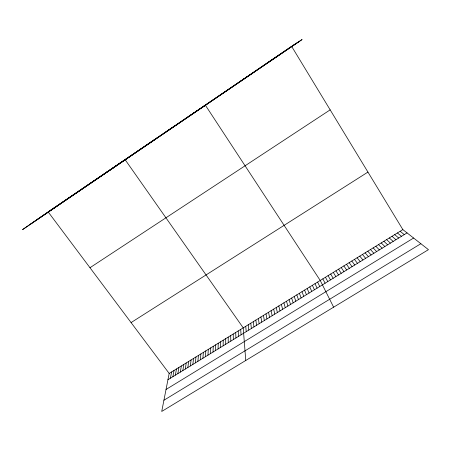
<?xml version="1.0" encoding="UTF-8"?>
<svg xmlns="http://www.w3.org/2000/svg" width="451" height="451" viewBox="0 0 451 451"><rect width="100%" height="100%" fill="white"/><g stroke="black" fill="none" stroke-linecap="round" stroke-linejoin="round"><path stroke-width="0.68" d="M223.16 345.816L223.194 340.189M220.612 347.377L220.702 341.723M218.075 348.939L218.216 343.25M215.533 350.495L215.736 344.778M213.002 352.051L213.255 346.306M210.47 353.607L210.78 347.828M207.939 355.157L208.311 349.35M205.414 356.707L205.836 350.867M202.894 358.257L203.373 352.389M200.379 359.802L200.909 353.905M197.865 361.347L198.451 355.416M195.351 362.892L195.993 356.927M192.842 364.431L193.541 358.438M190.339 365.97L191.089 359.949M187.836 367.503L188.642 361.454M185.338 369.036L186.195 362.959M182.847 370.57L183.754 364.459M180.355 372.098L181.319 365.964M177.863 373.625L178.884 367.458M175.377 375.153L176.454 368.957M172.896 376.675L174.024 370.451M170.422 378.197L171.6 371.945M402.856 229.61L169.176 373.434L161.723 411.453L428.45 249.657L402.856 229.61L291.634 46.38L302.091 39.547L22.55 229.621L53.207 208.514M210.408 101.661L210.752 101.379M207.612 103.561L208.024 103.234M202.341 107.372L205.301 105.089L320.227 280.466L333.627 307.176M202.02 107.361L202.572 106.943M199.229 109.26L199.844 108.798M196.439 111.155L197.126 110.647M193.654 113.049L194.404 112.496M190.874 114.943L191.692 114.34M188.101 116.826L188.98 116.183M185.327 118.714L186.274 118.021M182.559 120.597L183.574 119.859M179.791 122.475L180.874 121.697M177.034 124.352L178.179 123.529M174.278 126.229L175.49 125.355M168.775 129.967L170.123 129.009M171.527 128.095L172.806 127.182M166.036 131.833L167.439 130.829M160.556 135.559L162.095 134.466M163.296 133.693L164.767 132.65M152.37 141.124L154.101 139.9M155.099 139.269L156.762 138.091M157.827 137.414L159.428 136.281M144.224 146.665L146.147 145.312M146.936 144.822L148.796 143.514M149.653 142.973L151.446 141.71M136.112 152.184L138.22 150.702M138.812 150.346L140.859 148.909M141.513 148.503L143.497 147.111M110.275 169.976L125.085 159.631L243.219 327.86L245.761 360.479M125.344 159.502L127.706 157.85M128.028 157.675L130.328 156.069M130.717 155.849L132.955 154.281M133.411 154.016L135.588 152.494M106.656 172.209L112.045 168.505M111.978 168.589L122.469 161.413M85.527 186.579L96.514 179.064M96.063 179.413L106.853 172.034M51.696 209.585L55.727 206.8M54.278 207.832L78.559 191.275M77.662 191.929L86.231 186.054M291.634 46.38L48.178 211.931L169.176 373.434M37.427 219.355L295.997 43.527M30.161 224.367L298.962 41.588M89.974 267.725L330.166 109.858M285.945 50.247L287.501 49.232M288.787 48.313L290.416 47.254M280.274 54.103L281.683 53.19M283.11 52.175L284.587 51.217M277.444 56.025L278.78 55.163M274.62 57.948L275.882 57.136M271.795 59.865L272.99 59.104M268.982 61.781L270.098 61.065M266.169 63.692L267.212 63.027M263.361 65.604L264.337 64.989M131.072 322.578L367.937 172.085M260.554 67.509L261.456 66.945M257.752 69.415L258.586 68.896M254.956 71.32L255.717 70.846M252.165 73.22L252.853 72.791M167.947 379.719L407.061 232.896M166.03 389.472L413.601 238.027M163.922 400.24L420.856 243.709M249.375 75.114L249.995 74.736M246.59 77.008L247.142 76.681M243.811 78.897L244.29 78.615M241.031 80.785L241.443 80.554M238.263 82.674L238.602 82.488M400.138 231.284L404.271 234.61M397.421 232.953L401.491 236.318M394.71 234.621L398.712 238.027M392.004 236.29L395.933 239.729M389.298 237.953L393.165 241.432M386.597 239.616L390.397 243.128M383.897 241.279L387.635 244.825M381.202 242.937L384.872 246.522M378.513 244.594L382.115 248.213M375.824 246.246L379.364 249.905M373.14 247.898L376.619 251.59M370.463 249.55L373.873 253.276M367.785 251.196L371.128 254.962M365.113 252.842L368.394 256.642M362.446 254.482L365.66 258.316M359.78 256.123L362.931 259.996M357.119 257.758L360.202 261.67M354.463 259.398L357.485 263.339M351.808 261.028L354.762 265.008M349.159 262.662L352.051 266.676M346.509 264.292L349.339 268.339M343.865 265.921L346.633 270.002M341.227 267.544L343.927 271.66M338.588 269.168L341.227 273.317M335.956 270.786L338.532 274.975M333.323 272.404L335.843 276.626M330.701 274.022L333.154 278.278M328.074 275.634L330.465 279.93M325.459 277.247L327.787 281.576M322.843 278.859L325.109 283.217M317.611 282.078L319.753 286.503M315.001 283.685L317.081 288.15M312.391 285.291L314.409 289.784M309.781 286.892L311.742 291.425M307.182 288.499L309.076 293.06M304.583 290.094L306.415 294.695M301.984 291.696L303.76 296.324M299.396 293.291L301.11 297.953M296.803 294.881L298.461 299.582M294.221 296.476L295.811 301.206M291.639 298.06L293.173 302.83M289.057 299.65L290.534 304.448M286.486 301.234L287.896 306.066M283.91 302.818L285.263 307.683M281.345 304.397L282.636 309.296M278.78 305.975L280.015 310.908M276.215 307.554L277.393 312.515M273.661 309.127L274.777 314.122M271.102 310.7L272.162 315.728M268.554 312.272L269.551 317.329M266.005 313.84L266.941 318.93M263.457 315.407L264.342 320.531M260.92 316.968L261.743 322.127M258.378 318.53L259.145 323.722M255.847 320.092L256.551 325.312M253.315 321.648L253.964 326.902M250.784 323.204L251.376 328.491M248.259 324.759L248.794 330.076M245.739 326.31L246.218 331.66M240.704 329.41L241.065 334.817M238.196 330.955L238.5 336.395M235.687 332.5L235.935 337.974M233.184 334.039L233.37 339.547M230.681 335.583L230.816 341.114M228.183 337.117L228.257 342.687M225.686 338.656L225.709 344.248"/></g></svg>
